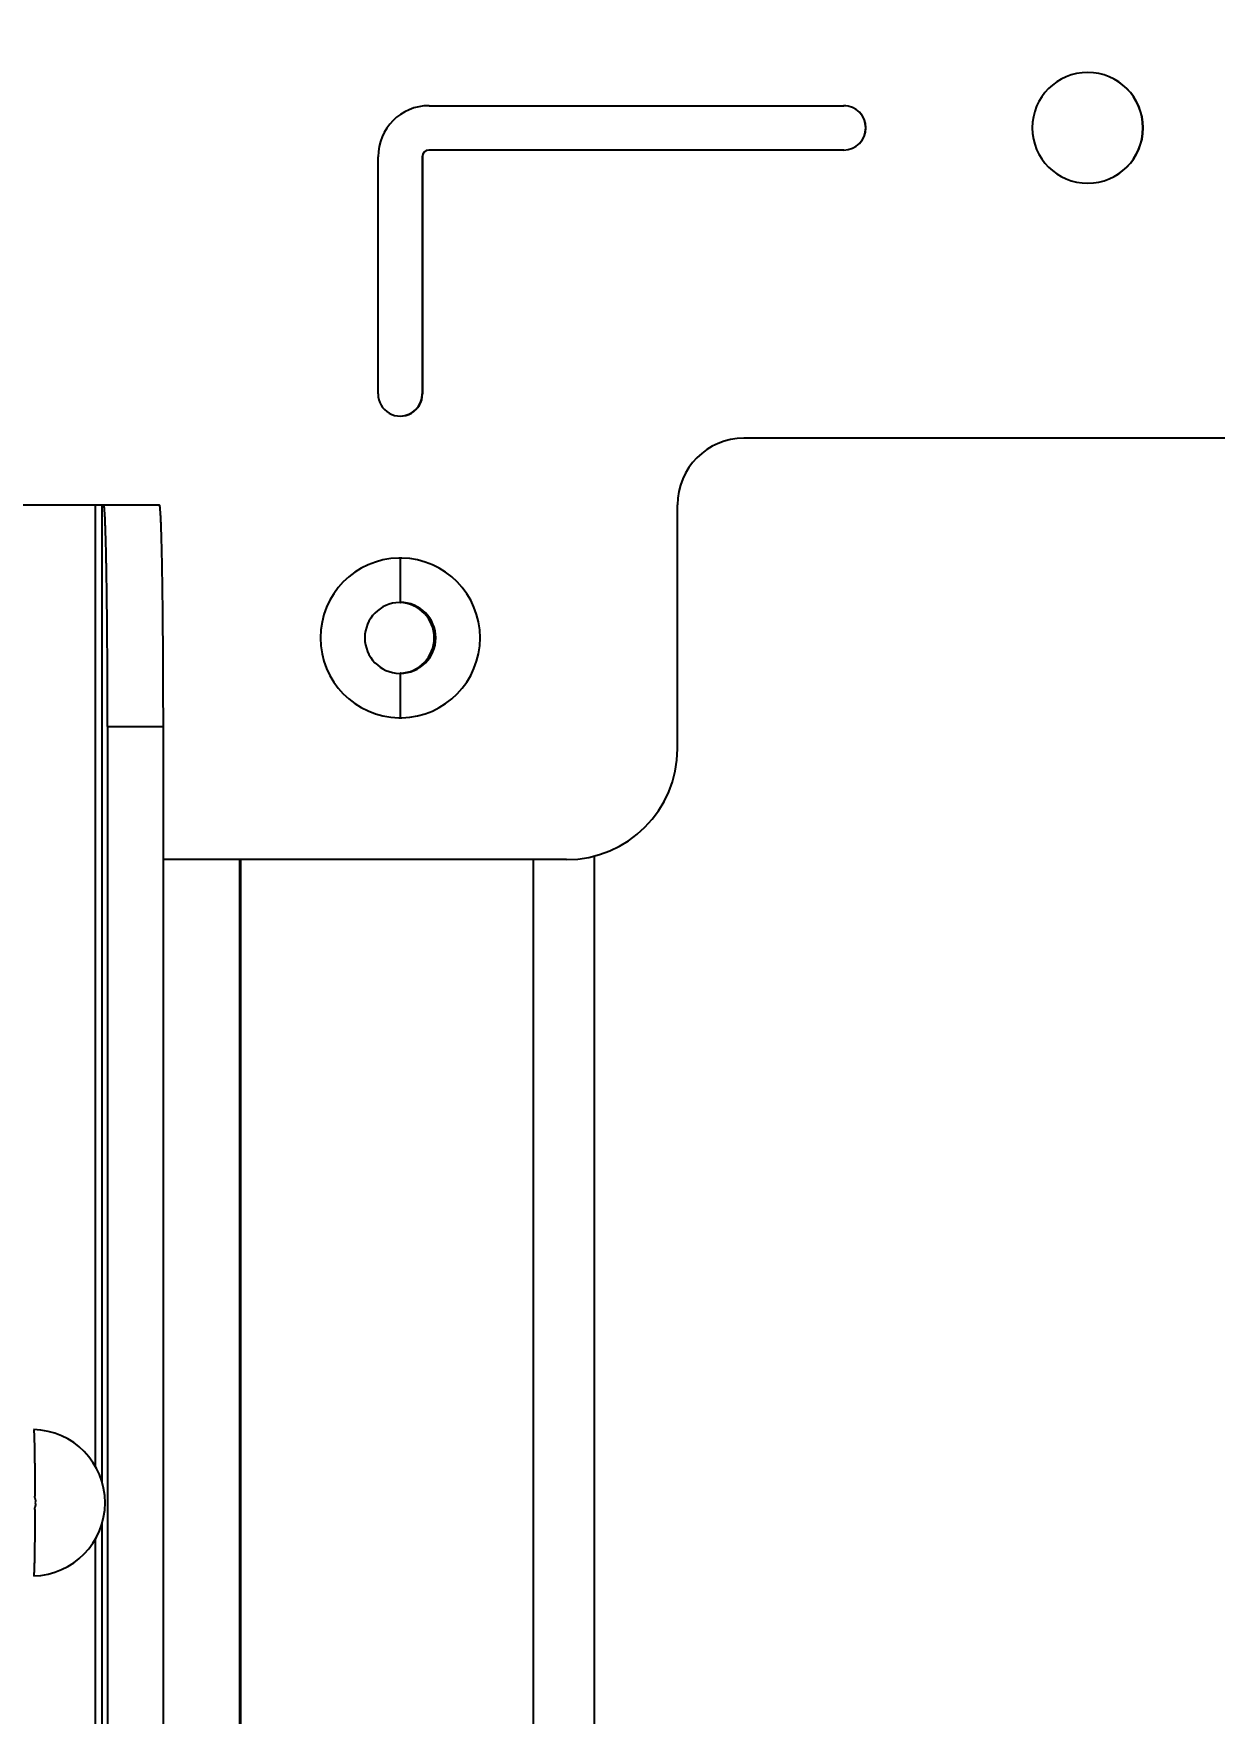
# Model space of a CAD drawing. Header units: millimetres. Extents: x 0 to 841, y 0 to 594.
# Drawn here: x 209.7 to 263, y 280.5 to 356.2 of the extents above; entities that cross this region are included whole.
import ezdxf

# ---------------------------------------------------------------- set-up
doc = ezdxf.new("R2010")
doc.units = ezdxf.units.MM
doc.header["$LTSCALE"] = 46.255
doc.layers.get('0').update_dxf_attribs({"linetype": 'CONTINUOUS'})
doc.layers.add('3_ALL_AXIS', color=7, linetype='CONTINUOUS')
doc.styles.get("Standard").update_dxf_attribs({"font": 'txt', "width": 0.8})
doc.dimstyles.new('DIMSTYLE_2', dxfattribs={"dimtxt": 2.5, "dimasz": 2.5, "dimexe": 2, "dimexo": 0.5, "dimtad": 1, "dimdec": 3, "dimdsep": 46, "dimtxsty": 'STANDARD', "dimblk": 'OPEN', "dimblk1": 'OPEN', "dimblk2": 'OPEN', "dimcen": 0.09, "dimadec": 0, "dimazin": 0, "dimtp": 0.5, "dimtm": 0.5, "dimtfac": 1, "dimtdec": 3, "dimtofl": 0, "dimtmove": 0, "dimatfit": 3, "dimldrblk": 'OPEN', "dimfxl": 1, "dimtolj": 1, "dimarcsym": 0})

# ---------------------------------------------------------------- blocks, each defined once
blk = doc.blocks.new('_OPEN')
at = {"color": 0, "linetype": 'BYBLOCK'}
for p, q in [((0, 0), (-1, 0.2)), ((-1, -0.2), (0, 0)), ((-1, 0), (0, 0))]:
    blk.add_line(p, q, dxfattribs=at)
blk = doc.blocks.new('*D1')
at = {"color": 2, "linetype": 'CONTINUOUS'}
for p, q in [((99.41, 256.965), (99.41, 468.591)), ((241.389, 391.465), (241.389, 468.591)), ((99.41, 466.591), (170.399, 466.591)), ((241.389, 466.591), (170.399, 466.591))]:
    blk.add_line(p, q, dxfattribs=at)
at = {"color": 2, "linetype": 'CONTINUOUS', "xscale": 2.5, "yscale": 2.5, "zscale": 2.5, "rotation": 180}
blk.add_blockref('_OPEN', (99.41, 466.591), dxfattribs=at)
at = {"color": 2, "linetype": 'CONTINUOUS', "xscale": 2.5, "yscale": 2.5, "zscale": 2.5}
blk.add_blockref('_OPEN', (241.389, 466.591), dxfattribs=at)
at = {"color": 2, "linetype": 'CONTINUOUS', "insert": (168.399, 469.716), "char_height": 2.5, "width": 10, "attachment_point": 2, "line_spacing_factor": 0.9}
blk.add_mtext('142\\P[5.6]', dxfattribs=at)

msp = doc.modelspace()

# ---------------------------------------------------------------- linework, layer by layer
at = {"color": 7, "linetype": 'CONTINUOUS'}
for p, q in [((227.55572, 352.96521), (246.25287, 352.96521)), ((246.25287, 350.96521), (227.55572, 350.96521)), ((225.25607, 339.96521), (225.25607, 350.66521)), ((227.24704, 350.66521), (227.24704, 339.96521)), ((227.25577, 350.66521), (227.24704, 350.66521)), ((227.25577, 350.66521), (227.25577, 339.96521)), ((227.25577, 339.96521), (227.24704, 339.96521)), ((272.74884, 337.96521), (241.75356, 337.96521)), ((195.96026, 334.96521), (215.38412, 334.96521)), ((212.50165, 334.96521), (212.50165, 291.61827)), ((212.80684, 334.96521), (212.80684, 290.91129)), ((238.75401, 323.96521), (238.75401, 334.96521)), ((226.25592, 332.56521), (226.25592, 330.56521)), ((226.25592, 327.36521), (226.25592, 325.36521)), ((213.05903, 324.96521), (213.05903, 258.96521)), ((213.05903, 324.96521), (215.55865, 324.96521)), ((215.55865, 324.96521), (215.55865, 258.96521)), ((233.75478, 318.96521), (215.55865, 318.96521)), ((219.00645, 318.96521), (219.00645, 264.96521)), ((219.05009, 318.96521), (219.05009, 264.96521)), ((232.24807, 318.96521), (232.24807, 264.96521)), ((234.99921, 319.12266), (234.99921, 264.80775)), ((212.80684, 289.01913), (212.80684, 248.96521)), ((212.50165, 288.31214), (212.50165, 248.96521))]:
    msp.add_line(p, q, dxfattribs=at)
at = {"color": 3, "linetype": 'CONTINUOUS'}
for p, q in [((226.18857, 332.56458), (226.18613, 332.56453)), ((226.21985, 330.5648), (226.2223, 330.56485)), ((226.25587, 330.56369), (226.25895, 330.56355)), ((226.2223, 327.36556), (226.21985, 327.36562)), ((226.25895, 327.36687), (226.25587, 327.36673)), ((226.18613, 325.36589), (226.18857, 325.36584))]:
    msp.add_line(p, q, dxfattribs=at)
at = {"color": 7, "linetype": 'CONTINUOUS'}
for centre, radius, start, end in [((227.55592, 350.6654), 2.29982, 90.0048644, 180.0048637), ((246.25271, 351.96521), 1.00002, 270.009072, 89.990928), ((246.24399, 351.96521), 1.00002, 270.509084, 89.490916), ((227.54702, 350.66523), 0.29998, 90.0046669, 180.0046663), ((227.55574, 350.66523), 0.29998, 90.0046669, 180.0046663), ((226.25583, 339.96512), 0.99992, 179.9951473, 0.0048527), ((226.24711, 339.96512), 0.99993, 270.5049394, 0.0047967), ((241.75381, 334.96546), 2.99977, 90.0048644, 180.0048637), ((226.25618, 328.96521), 1.60004, 91.1958326, 91.3009221), ((226.18611, 328.96565), 1.59956, 86.7853979, 87.8564616), ((226.25618, 328.96521), 1.60004, 268.6990779, 268.8041674), ((226.18611, 328.96476), 1.59956, 272.1435384, 273.2146021), ((233.75435, 323.96478), 4.99962, 270.0048667, 0.0048613), ((209.64609, 289.96521), 3.3, 271.3465258, 88.6534742)]:
    msp.add_arc(centre, radius, start, end, dxfattribs=at)
at = {"color": 3, "linetype": 'CONTINUOUS'}
for centre, radius, start, end in [((226.2565, 328.96521), 3.6001, 91.1201277, 268.8798723), ((226.25592, 328.96672), 3.59849, 88.9275896, 91.0724104), ((226.25533, 328.96521), 3.6001, 271.0811926, 88.9188074), ((226.25618, 328.96521), 1.60004, 91.3009221, 268.6990779), ((226.25592, 328.96603), 1.59918, 90.0001127, 91.2047745), ((226.25566, 328.96521), 1.60004, 270.0090728, 89.9909272), ((226.18584, 328.96521), 1.60004, 272.6186433, 87.3813567), ((226.25592, 328.96439), 1.59918, 268.7952255, 269.9998873), ((226.25592, 328.9637), 3.59849, 268.9275896, 271.0724104)]:
    msp.add_arc(centre, radius, start, end, dxfattribs=at)
at = {"color": 7, "linetype": 'CONTINUOUS'}
for points, knots in [([(213.05903, 324.96521), (213.05903, 325.61551), (213.0574, 326.58313), (213.05185, 327.85874), (213.04613, 328.77976), (213.03888, 329.66405), (213.03016, 330.50309), (213.02006, 331.28879), (213.0087, 332.0136), (212.99618, 332.67053), (212.98452, 333.17259), (212.97456, 333.53562), (212.96715, 333.77735), (212.95955, 333.99786), (212.95178, 334.19661), (212.94387, 334.37312), (212.93584, 334.52697), (212.92771, 334.65779), (212.91958, 334.76528), (212.91139, 334.84918), (212.90425, 334.90424), (212.89796, 334.93627), (212.89437, 334.95005), (212.89118, 334.9581), (212.8889, 334.96245), (212.88625, 334.96521), (212.8845, 334.96521)], [0, 0, 0, 0, 0.19494867, 0.29007465, 0.38240797, 0.47105975, 0.5551766, 0.63394888, 0.70661855, 0.77248648, 0.83091929, 0.85716914, 0.88135566, 0.90342088, 0.92331204, 0.94098177, 0.95638829, 0.96949567, 0.98027428, 0.98870171, 0.99476537, 0.99691234, 0.99847576, 0.99904406, 0.99947679, 1, 1, 1, 1]), ([(215.38412, 334.96521), (215.38587, 334.96521), (215.38852, 334.96245), (215.39079, 334.9581), (215.39399, 334.95005), (215.39758, 334.93627), (215.40387, 334.90424), (215.41101, 334.84918), (215.4192, 334.76528), (215.42733, 334.65779), (215.43546, 334.52697), (215.44349, 334.37312), (215.4514, 334.19661), (215.45917, 333.99786), (215.46677, 333.77735), (215.47418, 333.53562), (215.48414, 333.17259), (215.4958, 332.67053), (215.50832, 332.0136), (215.51968, 331.28879), (215.52978, 330.50309), (215.5385, 329.66405), (215.54575, 328.77976), (215.55147, 327.85874), (215.55702, 326.58313), (215.55865, 325.61551), (215.55865, 324.96521)], [0, 0, 0, 0, 0.00052321, 0.00095594, 0.00152424, 0.00308766, 0.00523463, 0.01129829, 0.01972572, 0.03050433, 0.04361171, 0.05901823, 0.07668796, 0.09657912, 0.11864434, 0.14283086, 0.16908071, 0.22751352, 0.29338145, 0.36605112, 0.4448234, 0.52894025, 0.61759203, 0.70992535, 0.80505133, 1, 1, 1, 1]), ([(209.72363, 293.2643), (209.72422, 293.26428), (209.72556, 293.26282), (209.7275, 293.25753), (209.72995, 293.24559), (209.73252, 293.22569), (209.73523, 293.19777), (209.73792, 293.16211), (209.74061, 293.1187), (209.74326, 293.06767), (209.74587, 293.00912), (209.74844, 292.94322), (209.75195, 292.8411), (209.75607, 292.69638), (209.76053, 292.50325), (209.76467, 292.28558), (209.76842, 292.04546), (209.77173, 291.78524), (209.77413, 291.55693), (209.77573, 291.36613), (209.77691, 291.21772), (209.7779, 291.06629), (209.77861, 290.93836), (209.77913, 290.83478), (209.77922, 290.76947), (209.7798, 290.71696), (209.77979, 290.66415), (209.77956, 290.59789), (209.78016, 290.53146), (209.78041, 290.47815), (209.78061, 290.43804), (209.78076, 290.39786), (209.78067, 290.36433), (209.78068, 290.33747), (209.78137, 290.32069), (209.78202, 290.30726), (209.78211, 290.29716), (209.78064, 290.28712), (209.77622, 290.27439), (209.77109, 290.26195), (209.76761, 290.2489), (209.76616, 290.23547), (209.76704, 290.21859), (209.76955, 290.19852), (209.7737, 290.17865), (209.78019, 290.15944), (209.78715, 290.14041), (209.79551, 290.11471), (209.80368, 290.08185), (209.80709, 290.04123), (209.80143, 290.00078), (209.78944, 289.97583), (209.78119, 289.96521)], [0, 0, 0, 0, 0.00052885, 0.00153726, 0.00526675, 0.01135421, 0.01980712, 0.03061268, 0.04374822, 0.05918386, 0.07688343, 0.09680492, 0.11890071, 0.16939743, 0.22788741, 0.29380643, 0.36651776, 0.44531652, 0.52943843, 0.5732433, 0.61807099, 0.66381277, 0.71035825, 0.73389723, 0.75759483, 0.76949919, 0.78143705, 0.80540812, 0.829496, 0.84157863, 0.85368462, 0.86581204, 0.87795898, 0.88403953, 0.89012498, 0.89316937, 0.89621329, 0.89925425, 0.90229768, 0.90838838, 0.91143443, 0.91448201, 0.92057989, 0.92668622, 0.93279569, 0.93890987, 0.9450269, 0.95114495, 0.96337721, 0.975605, 0.9878185, 1, 1, 1, 1]), ([(209.78119, 289.96521), (209.78944, 289.95458), (209.80143, 289.92965), (209.80708, 289.8892), (209.80368, 289.84861), (209.79396, 289.80913), (209.77999, 289.77115), (209.76804, 289.73229), (209.76599, 289.69152), (209.77174, 289.65151), (209.78045, 289.61204), (209.78073, 289.57156), (209.77856, 289.53143), (209.77885, 289.49123), (209.77999, 289.45116), (209.78045, 289.41114), (209.78006, 289.3712), (209.77946, 289.31814), (209.77997, 289.25207), (209.77937, 289.17311), (209.77902, 289.09463), (209.77888, 289.01668), (209.77818, 288.9393), (209.77786, 288.83741), (209.77681, 288.71182), (209.77579, 288.56347), (209.77404, 288.37274), (209.77176, 288.14452), (209.76841, 287.8844), (209.76466, 287.64438), (209.76053, 287.42681), (209.75606, 287.23377), (209.75194, 287.08912), (209.74844, 286.98704), (209.74587, 286.92117), (209.74325, 286.86266), (209.7406, 286.81165), (209.73792, 286.76825), (209.73523, 286.73261), (209.73252, 286.70471), (209.72994, 286.68482), (209.7275, 286.67289), (209.72556, 286.6676), (209.72422, 286.66613), (209.72363, 286.66612)], [0, 0, 0, 0, 0.01218366, 0.02439906, 0.0366294, 0.04886328, 0.06110011, 0.07331682, 0.08550743, 0.09769009, 0.10986264, 0.12202058, 0.13417129, 0.14629947, 0.15840509, 0.1704878, 0.18254678, 0.19457886, 0.21855247, 0.24239709, 0.26609713, 0.28963798, 0.31300664, 0.33618743, 0.38193276, 0.42676301, 0.47057056, 0.55469597, 0.63349647, 0.70620691, 0.77212425, 0.83061205, 0.88110638, 0.90320098, 0.92312133, 0.94081984, 0.95625451, 0.96938919, 0.98019403, 0.98864638, 0.99473344, 0.99846271, 0.9994711, 1, 1, 1, 1])]:
    msp.add_open_spline(points, degree=3, knots=knots, dxfattribs=at)
at = {"layer": '3_ALL_AXIS', "color": 7, "linetype": 'CONTINUOUS'}
for p, q in [((226.22278, 330.56487), (226.21985, 330.5648)), ((226.21985, 327.36562), (226.22278, 327.36555))]:
    msp.add_line(p, q, dxfattribs=at)
for centre, radius, start, end in [((257.25141, 351.96542), 2.49981, 90.0048643, 180.0048636), ((257.25098, 351.96542), 2.49981, 359.9951364, 89.9951357), ((257.24226, 351.96542), 2.49981, 359.9951604, 89.7950973), ((257.25141, 351.965), 2.49981, 179.9951364, 269.9951357), ((257.24226, 351.965), 2.49981, 270.2049027, 0.0048396), ((257.25098, 351.965), 2.49981, 270.0048643, 0.0048636), ((226.25618, 328.96521), 1.60004, 91.3009223, 268.6990777), ((226.25592, 328.96601), 1.5992, 90.000107, 91.1872884), ((226.22075, 328.96521), 1.60004, 271.2591436, 88.7132867), ((226.25566, 328.96521), 1.60004, 270.0090748, 89.9909252), ((226.25592, 328.96441), 1.5992, 268.8127116, 269.999893)]:
    msp.add_arc(centre, radius, start, end, dxfattribs=at)

# ---------------------------------------------------------------- dimensions: what is measured, and where the dimension line sits
at = {"color": 2, "linetype": 'CONTINUOUS'}
dim = msp.add_linear_dim(base=(99.41025, 466.5912), p1=(241.38863, 390.96521), p2=(99.41025, 256.46521), angle=180, dimstyle='DIMSTYLE_2', dxfattribs=at)
dim.commit()
dim.dimension.update_dxf_attribs({"geometry": '*D1', "text_midpoint": (170.39944, 466.5912), "dimtype": 160})

doc.saveas('drawing.dxf')
